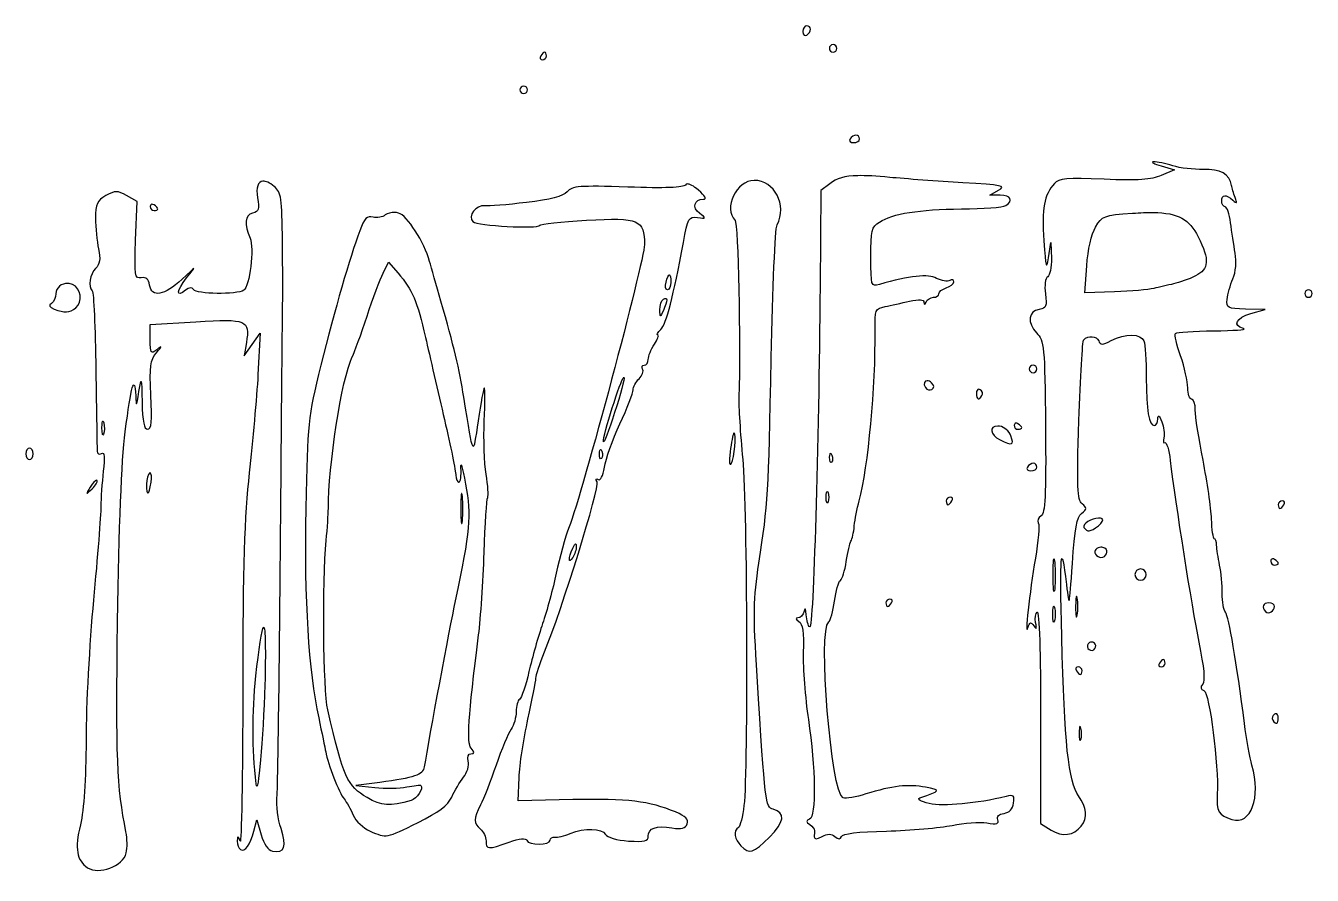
# Model space of a CAD drawing. Extents: x 18 to 597, y 6 to 390.
# Drawn here: x 220.9 to 341.2, y 99.9 to 179.4 of the extents above; entities that cross this region are included whole.
import ezdxf

# ---------------------------------------------------------------- set-up
doc = ezdxf.new("R2010")
doc.units = 0
doc.layers.add('Layer_1', color=7, linetype='CONTINUOUS')

msp = doc.modelspace()

# ---------------------------------------------------------------- linework, layer by layer
at = {"layer": 'Layer_1', "color": 7}
for points in [[(293.919571, 179.363975), (293.919571, 179.363975)], [(269.422451, 176.894531), (269.422451, 176.894531)], [(296.389016, 177.600086), (296.389016, 177.600086)], [(267.46123, 173.719531), (267.46123, 173.719531)], [(298.526059, 169.13342), (298.526059, 169.13342)], [(326.377328, 166.632555), (326.377328, 166.632555)], [(327.076252, 166.247808), (328.306571, 165.89503), (327.076252, 165.362555)], [(243.070504, 164.820711), (243.070504, 164.820711)], [(289.000523, 164.900086), (289.000523, 164.900086)], [(298.700246, 165.338854), (298.700246, 165.338854)], [(282.743684, 164.562743), (282.743684, 164.562743)], [(296.079785, 164.583137), (295.241387, 163.948137), (295.169167, 154.987581)], [(311.999432, 163.501653), (311.029294, 163.51433), (311.859958, 163.975148)], [(231.169766, 159.301943), (231.301507, 162.926185), (230.331368, 163.47244)], [(232.692222, 162.664909), (232.692222, 162.664909)], [(255.407253, 161.895963), (255.407253, 161.895963)], [(326.300705, 161.89486), (326.300705, 161.89486)], [(316.522693, 157.668142), (316.749797, 159.079253), (316.799948, 157.600894)], [(254.314192, 156.218445), (254.830131, 157.237643), (254.830131, 157.237643)], [(254.830131, 157.237643), (255.710972, 156.218445)], [(322.714507, 154.4744), (319.936368, 154.381246), (320.10889, 156.906362)], [(224.842917, 155.253818), (224.842917, 155.253818)], [(281.083964, 156.080642), (281.083964, 156.080642)], [(340.839016, 154.669531), (340.839016, 154.669531)], [(280.755437, 153.858142), (280.755437, 153.858142)], [(335.459155, 152.445927), (336.782071, 152.816344), (334.960835, 152.860994)], [(232.535676, 150.001841), (232.535676, 151.41681), (236.810903, 151.673677)], [(241.52269, 149.731192), (241.3226, 148.49647), (242.076111, 149.554803), (242.829622, 150.613137), (242.608585, 146.732581)], [(315.086238, 147.613975), (315.086238, 147.613975)], [(276.808187, 146.476817), (276.808187, 146.476817)], [(305.19576, 146.162625), (305.19576, 146.162625)], [(310.013943, 145.360055), (310.013943, 145.360055)], [(228.10115, 142.394518), (228.10115, 142.394518)], [(313.478333, 142.203798), (313.478333, 142.203798)], [(287.137404, 141.263425), (287.137404, 141.263425)], [(311.782234, 141.922126), (311.782234, 141.922126)], [(221.247341, 139.852864), (221.247341, 139.852864)], [(274.645216, 139.731046), (274.645216, 139.731046)], [(296.164649, 139.378268), (296.164649, 139.378268)], [(315.106614, 138.441753), (315.106614, 138.441753)], [(232.52741, 137.535004), (232.52741, 137.535004)], [(227.519619, 136.848191), (227.519619, 136.848191)], [(261.65142, 135.622838), (261.65142, 135.622838)], [(295.847714, 135.809701), (295.847714, 135.809701)], [(307.345503, 135.266753), (307.345503, 135.266753)], [(338.389948, 134.913975), (338.389948, 134.913975)], [(321.194232, 133.312694), (321.194232, 133.312694)], [(272.314678, 130.901128), (272.314678, 130.901128)], [(321.423538, 130.596859), (321.423538, 130.596859)], [(317.040824, 129.507656), (317.040824, 129.507656)], [(337.467222, 129.503798), (337.467222, 129.503798)], [(325.140405, 128.563975), (325.140405, 128.563975)], [(301.701059, 125.741753), (301.701059, 125.741753)], [(319.142618, 126.015156), (319.142618, 126.015156)], [(337.134849, 125.388975), (337.134849, 125.388975)], [(317.030354, 125.090218), (317.030354, 125.090218)], [(243.143814, 123.111354), (243.143814, 123.111354)], [(320.569731, 121.724498), (320.569731, 121.724498)], [(319.298602, 119.391753), (319.298602, 119.391753)], [(327.277448, 120.097309), (327.277448, 120.097309)], [(315.791794, 114.73177), (315.791794, 104.738789), (316.761932, 104.140168)], [(337.797394, 115.021161), (337.797394, 115.021161)], [(319.387926, 113.218156), (319.388462, 113.218156)], [(319.471153, 113.819515), (319.471153, 113.819515)], [(253.994488, 108.5918), (251.762618, 108.299644), (253.526507, 108.109482)], [(272.046787, 106.983359), (266.93151, 106.868156), (267.026319, 109.03884)], [(242.231003, 104.04647), (242.498894, 105.104803), (242.907896, 103.696458)], [(263.933452, 103.120979), (263.932899, 103.119878)], [(226.679565, 100.611854), (226.679565, 100.61239)]]:
    msp.add_lwpolyline(points, dxfattribs=at)
for points in [[(293.919571, 179.363975), (293.725544, 179.363975), (293.566794, 179.116376), (293.566794, 178.813862)], [(294.272349, 179.032144), (294.272349, 179.214714), (294.113599, 179.363975), (293.919571, 179.363975)], [(293.566794, 178.813862), (293.566794, 178.511376), (293.725544, 178.362115), (293.919571, 178.482031)], [(293.919571, 178.482031), (294.113599, 178.601947), (294.272349, 178.849546), (294.272349, 179.032144)], [(269.422451, 176.894531), (269.336881, 176.894531), (269.168646, 176.735781), (269.04873, 176.541753)], [(269.577896, 176.541753), (269.577896, 176.735781), (269.508021, 176.894531), (269.422451, 176.894531)], [(296.389016, 177.600086), (296.194988, 177.600086), (296.036238, 177.441336), (296.036238, 177.247309)], [(296.036238, 177.247309), (296.036238, 177.053281), (296.194988, 176.894531), (296.389016, 176.894531)], [(296.741794, 177.247309), (296.741794, 177.441336), (296.583044, 177.600086), (296.389016, 177.600086)], [(296.389016, 176.894531), (296.583044, 176.894531), (296.741794, 177.053281), (296.741794, 177.247309)], [(269.04873, 176.541753), (268.928813, 176.347725), (268.998686, 176.188975), (269.204172, 176.188975)], [(269.204172, 176.188975), (269.409658, 176.188975), (269.577896, 176.347725), (269.577896, 176.541753)], [(267.46123, 173.719531), (267.267202, 173.719531), (267.108452, 173.560781), (267.108452, 173.366753)], [(267.108452, 173.366753), (267.108452, 173.172725), (267.267202, 173.013975), (267.46123, 173.013975)], [(267.814007, 173.366753), (267.814007, 173.560781), (267.655257, 173.719531), (267.46123, 173.719531)], [(267.46123, 173.013975), (267.655257, 173.013975), (267.814007, 173.172725), (267.814007, 173.366753)], [(297.976516, 168.780642), (297.8566, 168.586614), (298.005839, 168.427864), (298.308324, 168.427864)], [(298.526059, 169.13342), (298.343489, 169.13342), (298.096432, 168.97467), (297.976516, 168.780642)], [(298.308324, 168.427864), (298.61081, 168.427864), (298.85846, 168.586614), (298.85846, 168.780642)], [(298.85846, 168.780642), (298.85846, 168.97467), (298.708628, 169.13342), (298.526059, 169.13342)], [(326.377328, 166.632555), (326.085031, 166.615058), (326.399483, 166.441864), (327.076252, 166.247808)], [(328.141217, 166.267651), (327.463404, 166.485808), (326.669654, 166.650053), (326.377328, 166.632555)], [(330.99375, 165.929204), (330.102492, 165.897115), (328.819058, 166.049493), (328.141217, 166.267651)], [(243.070504, 164.820711), (242.610177, 164.778855), (242.39441, 164.232349), (242.572757, 163.28172)], [(244.131042, 164.32958), (243.71083, 164.689371), (243.346701, 164.845824), (243.070504, 164.820711)], [(289.000523, 164.900086), (287.358356, 164.900086), (286.103737, 162.273687), (287.215128, 161.162296)], [(291.143097, 160.731797), (292.106491, 162.596834), (290.922541, 164.900086), (289.000523, 164.900086)], [(298.700246, 165.338854), (297.437782, 165.310514), (296.730759, 165.076269), (296.079785, 164.583137)], [(301.680682, 165.179001), (300.415537, 165.298731), (299.457731, 165.355858), (298.700246, 165.338854)], [(308.508569, 164.682358), (306.208148, 164.817824), (303.135905, 165.041277), (301.680682, 165.179001)], [(321.723964, 165.007023), (318.189723, 165.158887), (317.527404, 165.101268), (317.074465, 164.600776)], [(327.076252, 165.362555), (326.120308, 164.948959), (324.925916, 164.869412), (321.723964, 165.007023)], [(333.645651, 164.423836), (333.463787, 165.483609), (332.577948, 165.986241), (330.99375, 165.929204)], [(230.331368, 163.47244), (229.455774, 163.965059), (229.266685, 163.965087), (228.391091, 163.47244)], [(244.902191, 159.101303), (244.86062, 163.28251), (244.789297, 163.765954), (244.131042, 164.32958)], [(271.508801, 163.83183), (271.122919, 163.405421), (269.967899, 163.100711), (267.708174, 162.829721)], [(277.206716, 164.269498), (272.63401, 164.42472), (272.00159, 164.376321), (271.508801, 163.83183)], [(282.579967, 164.465729), (282.428357, 164.220422), (280.607324, 164.15404), (277.206716, 164.269498)], [(282.743684, 164.562743), (282.670899, 164.55547), (282.615668, 164.523492), (282.579967, 164.465729)], [(283.797587, 163.986722), (283.335843, 164.383916), (282.961983, 164.584556), (282.743684, 164.562743)], [(284.258399, 163.136197), (284.59986, 163.136197), (284.436876, 163.43684), (283.797587, 163.986722)], [(311.859958, 163.975148), (312.596191, 164.383411), (312.213272, 164.464172), (308.508569, 164.682358)], [(317.074465, 164.600776), (316.115277, 163.541031), (315.885463, 162.289954), (316.091655, 159.255642)], [(332.725127, 162.959809), (332.725127, 163.604404), (333.128197, 163.638609), (333.764721, 163.048003)], [(333.977488, 163.312586), (333.83316, 163.700642), (333.68392, 164.200881), (333.645651, 164.423836)], [(228.391091, 163.47244), (227.557942, 163.003669), (227.421666, 162.704767), (227.426464, 161.355773)], [(232.692222, 162.664909), (232.598344, 162.655613), (232.53623, 162.58), (232.53623, 162.451588)], [(232.53623, 162.451588), (232.53623, 162.246102), (232.69498, 162.077864), (232.889007, 162.077864)], [(232.889007, 162.607031), (232.816245, 162.652), (232.748548, 162.670486), (232.692222, 162.664909)], [(233.241785, 162.233307), (233.241785, 162.318876), (233.083035, 162.487115), (232.889007, 162.607031)], [(242.572757, 163.28172), (242.773304, 162.212659), (242.702975, 161.995893), (242.105877, 161.839739)], [(263.805568, 162.523798), (262.996861, 162.626329), (262.204256, 161.549282), (262.713611, 161.039927)], [(267.708174, 162.829721), (265.922893, 162.615656), (264.166756, 162.477993), (263.805568, 162.523798)], [(283.899582, 161.819896), (283.17983, 162.360295), (283.3913, 163.136197), (284.258399, 163.136197)], [(308.38346, 162.224487), (310.420766, 162.24111), (312.286057, 162.382811), (312.528599, 162.539783)], [(312.528599, 162.539783), (313.274936, 163.022806), (313.018734, 163.48867), (311.999432, 163.501653)], [(333.042062, 162.430642), (332.867593, 162.430642), (332.725127, 162.668781), (332.725127, 162.959809)], [(333.554691, 160.931336), (333.447136, 161.755961), (333.21656, 162.430642), (333.042062, 162.430642)], [(333.764721, 163.048003), (334.155401, 162.685517), (334.19319, 162.732591), (333.977488, 163.312586)], [(227.426464, 161.355773), (227.429596, 160.491806), (227.552814, 159.205138), (227.700417, 158.496619)], [(232.889007, 162.077864), (233.083035, 162.077864), (233.241785, 162.147765), (233.241785, 162.233307)], [(242.105877, 161.839739), (241.38209, 161.650481), (241.295959, 160.793632), (241.870507, 159.497075)], [(253.366654, 161.470426), (252.812764, 161.615262), (252.564697, 161.358689), (252.12697, 160.188849)], [(254.516489, 161.668862), (254.264888, 161.460102), (253.747456, 161.37083), (253.366654, 161.470426)], [(255.407253, 161.895963), (255.062524, 161.910049), (254.705189, 161.825453), (254.516489, 161.668862)], [(255.741289, 161.848008), (255.635831, 161.875587), (255.522163, 161.891267), (255.407253, 161.895963)], [(258.663832, 157.315364), (258.168815, 159.122094), (256.547259, 161.637245), (255.741289, 161.848008)], [(273.32616, 161.1645), (278.26869, 161.447766), (278.749565, 161.244755), (278.749565, 158.875302)], [(282.385939, 159.079253), (282.812998, 161.397398), (282.893544, 161.541752), (283.705554, 161.432391)], [(283.705554, 161.432391), (284.528345, 161.321562), (284.53811, 161.340513), (283.899582, 161.819896)], [(300.710544, 160.999688), (301.982378, 161.804332), (304.411436, 162.19206), (308.38346, 162.224487)], [(320.926912, 160.532808), (321.545091, 161.586682), (321.692919, 161.641769), (324.387972, 161.826509)], [(324.387972, 161.826509), (325.112211, 161.876146), (325.744417, 161.901106), (326.300705, 161.89486)], [(326.300705, 161.89486), (328.711306, 161.867798), (329.69279, 161.263134), (330.520266, 159.622201)], [(252.12697, 160.188849), (251.172015, 157.636685), (249.804095, 152.891757), (248.501075, 147.613975)], [(262.713611, 161.039927), (263.096248, 160.65729), (268.814059, 160.348974), (268.959432, 160.703134)], [(268.959432, 160.703134), (269.008341, 160.82226), (270.973443, 161.029654), (273.32616, 161.1645)], [(287.215128, 161.162296), (287.51372, 160.863705), (287.754766, 149.661215), (287.571208, 144.615364)], [(290.60346, 148.319531), (290.731307, 154.819475), (290.974272, 160.405012), (291.143097, 160.731797)], [(299.916794, 157.718854), (299.916794, 160.216295), (299.997086, 160.548302), (300.710544, 160.999688)], [(320.10889, 156.906362), (320.213792, 158.441369), (320.534482, 159.863743), (320.926912, 160.532808)], [(333.982991, 158.101398), (333.855258, 158.833342), (333.662274, 160.106711), (333.554691, 160.931336)], [(231.698933, 155.791254), (231.081826, 155.685167), (231.046915, 155.916744), (231.169766, 159.301943)], [(241.870507, 159.497075), (242.272419, 158.590097), (241.839135, 154.970823), (241.286769, 154.620472)], [(244.925895, 153.964526), (244.938087, 154.255553), (244.927309, 156.56723), (244.902191, 159.101303)], [(278.749565, 158.875302), (278.749565, 157.436195), (272.898054, 135.49909), (271.710548, 132.486424)], [(280.280291, 150.959302), (280.789335, 151.468374), (281.460146, 154.053694), (282.385939, 159.079253)], [(316.091655, 159.255642), (316.263472, 156.72662), (316.331036, 156.478011), (316.522693, 157.668142)], [(330.520266, 159.622201), (331.609785, 157.46162), (331.548317, 156.602036), (330.258984, 155.958824)], [(227.700417, 158.496619), (227.900399, 157.536753), (227.83167, 157.071211), (227.430322, 156.669891)], [(300.710544, 155.167831), (299.93542, 154.94555), (299.916794, 155.005203), (299.916794, 157.718854)], [(316.799948, 157.600894), (316.827493, 156.787727), (316.672722, 156.013081), (316.45654, 155.879449)], [(333.771861, 155.701406), (334.037799, 156.34332), (334.122437, 157.302371), (333.982991, 158.101398)], [(227.430322, 156.669891), (226.878916, 156.118485), (226.71057, 154.968184), (227.121091, 154.557635)], [(235.938328, 155.772512), (236.895203, 156.957309), (236.89279, 156.95642), (235.496806, 155.64022)], [(259.716103, 153.611197), (259.296693, 155.06642), (258.823344, 156.733281), (258.663832, 157.315364)], [(224.842917, 155.253818), (224.238095, 155.281739), (223.716785, 154.882998), (223.716785, 154.300218)], [(225.269558, 155.16342), (225.126454, 155.218332), (224.98249, 155.247375), (224.842917, 155.253818)], [(232.472286, 155.111053), (232.393716, 155.664265), (232.159406, 155.870446), (231.698933, 155.791254)], [(235.496806, 155.64022), (233.883144, 154.11876), (232.644019, 153.901957), (232.472286, 155.111053)], [(235.847379, 154.63701), (234.910938, 153.859855), (234.967992, 154.571035), (235.938328, 155.772512)], [(252.812132, 152.200086), (253.354197, 153.849337), (254.030333, 155.657726), (254.314192, 156.218445)], [(255.710972, 156.218445), (257.050512, 154.667634), (257.502784, 153.606213), (258.275226, 150.205238)], [(280.899306, 154.669531), (280.723453, 154.669531), (280.662769, 154.987031), (280.764257, 155.375086)], [(280.764257, 155.375086), (280.865744, 155.763142), (281.00957, 156.080642), (281.083964, 156.080642)], [(281.219563, 155.375086), (281.219563, 154.987031), (281.075186, 154.669531), (280.899306, 154.669531)], [(281.083964, 156.080642), (281.158357, 156.080642), (281.219563, 155.763142), (281.219563, 155.375086)], [(306.071101, 155.738337), (305.266683, 156.168839), (303.572559, 155.98842), (300.710544, 155.167831)], [(307.29095, 155.531079), (307.078408, 155.399733), (306.529514, 155.493002), (306.071101, 155.738337)], [(306.972349, 154.84592), (307.360405, 154.969081), (307.677905, 155.227343), (307.677905, 155.419734)], [(307.677905, 155.419734), (307.677905, 155.612153), (307.503491, 155.662454), (307.29095, 155.531079)], [(316.45654, 155.879449), (316.223029, 155.735205), (316.137177, 155.089816), (316.244337, 154.290845)], [(328.230512, 155.221848), (327.694967, 155.105714), (326.86021, 154.911009), (326.375127, 154.789145)], [(330.258984, 155.958824), (329.678848, 155.669433), (328.766029, 155.337983), (328.230512, 155.221848)], [(333.234453, 153.768844), (333.286552, 154.243598), (333.528303, 155.113339), (333.771861, 155.701406)], [(223.716785, 154.300218), (223.716785, 153.944392), (223.528608, 153.53708), (223.298964, 153.39512)], [(225.58375, 152.993836), (226.258487, 153.497208), (226.06136, 154.859579), (225.269558, 155.16342)], [(227.121091, 154.557635), (227.247244, 154.431482), (227.395428, 151.111324), (227.450715, 147.179065)], [(236.582148, 154.68717), (236.426333, 154.939279), (236.192452, 154.923409), (235.847379, 154.63701)], [(241.286769, 154.620472), (240.61943, 154.197223), (236.851952, 154.2506), (236.582148, 154.68717)], [(295.169167, 154.987581), (295.050012, 140.236277), (294.532191, 122.935533), (294.215566, 123.131197)], [(305.766837, 153.963975), (306.041693, 153.963975), (306.266794, 154.112091), (306.266794, 154.293052)], [(306.266794, 154.293052), (306.266794, 154.473985), (306.584294, 154.722758), (306.972349, 154.84592)], [(316.244337, 154.290845), (316.40176, 153.117111), (316.328157, 152.931496), (315.670523, 152.837291)], [(326.375127, 154.789145), (325.890072, 154.66731), (324.242599, 154.525651), (322.714507, 154.4744)], [(340.839016, 154.669531), (340.644988, 154.669531), (340.486238, 154.510781), (340.486238, 154.316753)], [(340.486238, 154.316753), (340.486238, 154.122725), (340.644988, 153.963975), (340.839016, 153.963975)], [(341.191794, 154.316753), (341.191794, 154.510781), (341.033044, 154.669531), (340.839016, 154.669531)], [(340.839016, 153.963975), (341.033044, 153.963975), (341.191794, 154.122725), (341.191794, 154.316753)], [(223.298964, 153.39512), (223.011915, 153.217715), (223.094606, 153.053456), (223.563547, 152.869814)], [(223.563547, 152.869814), (224.559904, 152.479642), (224.924225, 152.50181), (225.58375, 152.993836)], [(244.718637, 131.03397), (244.820406, 143.35472), (244.91376, 153.67347), (244.925895, 153.964526)], [(261.861983, 144.615364), (261.437747, 147.267068), (260.922406, 149.425701), (259.716103, 153.611197)], [(280.186034, 152.796501), (280.172374, 153.221612), (280.31998, 153.66767), (280.514007, 153.787586)], [(280.514007, 152.729253), (280.22171, 152.049013), (280.210023, 152.051321), (280.186034, 152.796501)], [(280.514007, 153.787586), (280.611021, 153.847544), (280.696007, 153.870351), (280.755437, 153.858142)], [(280.841981, 153.720338), (280.828349, 153.563366), (280.680772, 153.117309), (280.514007, 152.729253)], [(280.755437, 153.858142), (280.81487, 153.845933), (280.848754, 153.798824), (280.841981, 153.720338)], [(300.313654, 150.872759), (300.287097, 152.801073), (300.33087, 152.905921), (301.247415, 153.097466)], [(301.247415, 153.097466), (301.776497, 153.208012), (302.805169, 153.43169), (303.532766, 153.594109)], [(303.532766, 153.594109), (304.459132, 153.800893), (304.863754, 153.768026), (304.883227, 153.485521)], [(304.883227, 153.485521), (304.901402, 153.22218), (304.972692, 153.235165), (305.088826, 153.523003)], [(305.088826, 153.523003), (305.186701, 153.765545), (305.491952, 153.963975), (305.766837, 153.963975)], [(315.670523, 152.837291), (314.637505, 152.68935), (314.513468, 151.597675), (315.419712, 150.632983)], [(334.960835, 152.860994), (333.248677, 152.902933), (333.145356, 152.957201), (333.234453, 153.768844)], [(236.810903, 151.673677), (241.613845, 151.962249), (241.867792, 151.85785), (241.52269, 149.731192)], [(251.394956, 148.319531), (251.632531, 148.804614), (252.270068, 150.550864), (252.812132, 152.200086)], [(334.753599, 151.032062), (333.69916, 151.307595), (334.073613, 152.057985), (335.459155, 152.445927)], [(279.672299, 149.56693), (279.985764, 150.045156), (280.132903, 150.436197), (279.999722, 150.436197)], [(279.999722, 150.436197), (279.866542, 150.436197), (279.992763, 150.671802), (280.280291, 150.959302)], [(298.817651, 134.913975), (299.672248, 138.065099), (300.385311, 145.671152), (300.313654, 150.872759)], [(315.419712, 150.632983), (316.134242, 149.872422), (316.173584, 149.453407), (316.245438, 141.832278)], [(319.825031, 150.001287), (320.250679, 150.426935), (321.036216, 150.361459), (321.21904, 149.884981)], [(322.390375, 149.917504), (323.693621, 150.597293), (325.18652, 150.578308), (325.455139, 149.878368)], [(328.879285, 148.481038), (328.510505, 149.530284), (328.299036, 150.47879), (328.409102, 150.588885)], [(328.409102, 150.588885), (328.519169, 150.698952), (330.130376, 150.807187), (331.989797, 150.829765)], [(331.989797, 150.829765), (333.849246, 150.852286), (335.093141, 150.943303), (334.753599, 151.032062)], [(233.153037, 149.064775), (232.588226, 148.627387), (232.535676, 148.706977), (232.535676, 150.001841)], [(233.109493, 148.767118), (233.664963, 149.418798), (233.67179, 149.46649), (233.153037, 149.064775)], [(258.275226, 150.205238), (258.665032, 148.489017), (259.462476, 145.030674), (260.047382, 142.520194)], [(279.102343, 148.155819), (279.102343, 148.453677), (279.35892, 149.088677), (279.672299, 149.56693)], [(319.371924, 142.435858), (319.500137, 146.475841), (319.703986, 149.880242), (319.825031, 150.001287)], [(321.21904, 149.884981), (321.373726, 149.481857), (321.565214, 149.487115), (322.390375, 149.917504)], [(325.455139, 149.878368), (325.57291, 149.571452), (325.671152, 148.023632), (325.673974, 146.438785)], [(232.60072, 144.80443), (232.469571, 147.547659), (232.540449, 148.09955), (233.109493, 148.767118)], [(249.189545, 134.20842), (249.16406, 138.126454), (250.458204, 146.406854), (251.394956, 148.319531)], [(278.729172, 147.613975), (278.934658, 147.613975), (279.102343, 147.857934), (279.102343, 148.155819)], [(289.4503, 129.108024), (290.311219, 134.762402), (290.349347, 135.399793), (290.60346, 148.319531)], [(329.550127, 145.506128), (329.550127, 146.093066), (329.248064, 147.431792), (328.879285, 148.481038)], [(227.450715, 147.179065), (227.506002, 143.246807), (227.561487, 139.821334), (227.574187, 139.567334)], [(230.199627, 141.390755), (230.746743, 145.701446), (231.085494, 146.868412), (231.178035, 144.763091)], [(248.501075, 147.613975), (247.272028, 142.635773), (247.234129, 142.276532), (247.083902, 134.20842)], [(278.242999, 146.351691), (278.546416, 146.655108), (278.695678, 147.062917), (278.57483, 147.25844)], [(278.57483, 147.25844), (278.454011, 147.453964), (278.523686, 147.613975), (278.729172, 147.613975)], [(315.086238, 147.613975), (314.89221, 147.613975), (314.73346, 147.455225), (314.73346, 147.261197)], [(314.73346, 147.261197), (314.73346, 147.06717), (314.89221, 146.90842), (315.086238, 146.90842)], [(315.439016, 147.261197), (315.439016, 147.455225), (315.280266, 147.613975), (315.086238, 147.613975)], [(315.086238, 146.90842), (315.280266, 146.90842), (315.439016, 147.06717), (315.439016, 147.261197)], [(231.477343, 145.145081), (231.703375, 146.598949), (231.728662, 146.517302), (231.777204, 144.174942)], [(242.608585, 146.732581), (242.486948, 144.598276), (242.120251, 140.470776), (241.793889, 137.560359)], [(274.905391, 140.452036), (274.857354, 141.01869), (276.539988, 146.309646), (276.808187, 146.476817)], [(276.829684, 146.476817), (276.909468, 146.397033), (276.517521, 144.913679), (275.958213, 143.180552)], [(276.808187, 146.476817), (276.816837, 146.482211), (276.824082, 146.482419), (276.829684, 146.476817)], [(277.691232, 145.297219), (277.691232, 145.573571), (277.939582, 146.048274), (278.242999, 146.351691)], [(305.19576, 146.162625), (304.935495, 146.16996), (304.790574, 145.887831), (305.021036, 145.514947)], [(305.597616, 145.954816), (305.45611, 146.096308), (305.314068, 146.159292), (305.19576, 146.162625)], [(305.615792, 145.355094), (305.856894, 145.503994), (305.850996, 145.701437), (305.597616, 145.954816)], [(325.673974, 146.438785), (325.67911, 143.366853), (325.911097, 141.969531), (326.415908, 141.969531)], [(231.178035, 144.763091), (231.226436, 143.662621), (231.251989, 143.695644), (231.477343, 145.145081)], [(232.29204, 141.617303), (232.649276, 141.617303), (232.718689, 142.336905), (232.60072, 144.80443)], [(263.194823, 142.410503), (262.686964, 138.9898), (262.788885, 138.822076), (261.861983, 144.615364)], [(263.77911, 145.497309), (263.709994, 145.497309), (263.446847, 144.108239), (263.194823, 142.410503)], [(263.768637, 142.410503), (263.843313, 144.108239), (263.848226, 145.497309), (263.77911, 145.497309)], [(276.457063, 142.122219), (277.136118, 143.592314), (277.691232, 145.020867), (277.691232, 145.297219)], [(287.571208, 144.615364), (287.542986, 143.839253), (287.705546, 141.219892), (287.932255, 138.794531)], [(305.021036, 145.514947), (305.150887, 145.304833), (305.418264, 145.233005), (305.615792, 145.355094)], [(310.013943, 145.360055), (309.88539, 145.355726), (309.794571, 145.215953), (309.794571, 144.989088)], [(309.794571, 144.989088), (309.794571, 144.369413), (310.005899, 144.278182), (310.3083, 144.767499)], [(310.152852, 145.317612), (310.103548, 145.348078), (310.056812, 145.361498), (310.013943, 145.360055)], [(310.3083, 144.767499), (310.419948, 144.948121), (310.350041, 145.195749), (310.152852, 145.317612)], [(329.902905, 144.438975), (329.708877, 144.438975), (329.550127, 144.919219), (329.550127, 145.506128)], [(330.255682, 143.40655), (330.255682, 143.974381), (330.096932, 144.438975), (329.902905, 144.438975)], [(231.777204, 144.174942), (231.815389, 142.330564), (231.959271, 141.617303), (232.29204, 141.617303)], [(275.958213, 143.180552), (275.398876, 141.447425), (274.925147, 140.219513), (274.905391, 140.452036)], [(330.97501, 138.732244), (330.579307, 140.735288), (330.255682, 142.838719), (330.255682, 143.40655)], [(228.018467, 141.793142), (228.022966, 142.156943), (228.055523, 142.369908), (228.10115, 142.394518)], [(228.10115, 142.394518), (228.128525, 142.409284), (228.160766, 142.356215), (228.194306, 142.227499)], [(228.194306, 142.227499), (228.283855, 141.88426), (228.277708, 141.40801), (228.181075, 141.169166)], [(260.047382, 142.520194), (260.632287, 140.009743), (261.11123, 137.668173), (261.11123, 137.316722)], [(263.94668, 137.417594), (263.774072, 138.46605), (263.693904, 140.712767), (263.768637, 142.410503)], [(275.001855, 138.069683), (275.123154, 138.828183), (275.778008, 140.652095), (276.457063, 142.122219)], [(313.478333, 142.203798), (313.384466, 142.194507), (313.322349, 142.118905), (313.322349, 141.990477)], [(313.322349, 141.990477), (313.322349, 141.784991), (313.481099, 141.616753), (313.675127, 141.616753)], [(313.675127, 142.14592), (313.60237, 142.190889), (313.534665, 142.209372), (313.478333, 142.203798)], [(314.027905, 141.772195), (314.027905, 141.857765), (313.869155, 142.026003), (313.675127, 142.14592)], [(319.670148, 134.649392), (319.214105, 135.027993), (319.171772, 136.129433), (319.371924, 142.435858)], [(326.415908, 141.969531), (326.587302, 141.969531), (326.737528, 142.24735), (326.749946, 142.586892)], [(326.749946, 142.586892), (326.765666, 143.020667), (326.876184, 142.943418), (327.122028, 142.32727)], [(327.122028, 142.32727), (327.314278, 141.844981), (327.398465, 141.170001), (327.308887, 140.827414)], [(228.181075, 141.169166), (228.084445, 140.930321), (228.011411, 141.211059), (228.018467, 141.793142)], [(229.484149, 123.625637), (229.60573, 132.56638), (229.850095, 138.637028), (230.199627, 141.390755)], [(287.08889, 141.23476), (287.018561, 141.153931), (286.870789, 140.381864), (286.760384, 139.518829)], [(286.882755, 138.460495), (287.162381, 138.902481), (287.351978, 141.245004), (287.137404, 141.263425)], [(287.137404, 141.263425), (287.123096, 141.264653), (287.106896, 141.255444), (287.08889, 141.23476)], [(311.782234, 141.922126), (310.951428, 141.943586), (311.036631, 141.100484), (311.999432, 140.636141)], [(311.960824, 141.906141), (311.897296, 141.915624), (311.837634, 141.920695), (311.782234, 141.922126)], [(313.007587, 140.999392), (312.8472, 141.435961), (312.376284, 141.844165), (311.960824, 141.906141)], [(311.999432, 140.636141), (313.175904, 140.068761), (313.329122, 140.124136), (313.007587, 140.999392)], [(313.675127, 141.616753), (313.869155, 141.616753), (314.027905, 141.686654), (314.027905, 141.772195)], [(316.245438, 141.832278), (316.30651, 135.353584), (316.228391, 133.773318), (315.834776, 133.529873)], [(327.308887, 140.827414), (327.21931, 140.484822), (327.268163, 140.280403), (327.417458, 140.372661)], [(221.247341, 139.852864), (221.053313, 139.852864), (220.894563, 139.614753), (220.894563, 139.323697)], [(221.600118, 139.323697), (221.600118, 139.614753), (221.441368, 139.852864), (221.247341, 139.852864)], [(227.574187, 139.567334), (227.586774, 139.313363), (227.772674, 139.214373), (227.987047, 139.346848)], [(274.544344, 139.353463), (274.554927, 139.61032), (274.591746, 139.739146), (274.645216, 139.731046)], [(274.645216, 139.731046), (274.677299, 139.726186), (274.715438, 139.671759), (274.757665, 139.566231)], [(274.757665, 139.566231), (274.85949, 139.311556), (274.846788, 139.007676), (274.729552, 138.890441)], [(327.417458, 140.372661), (327.566782, 140.464948), (327.78827, 139.711146), (327.90971, 138.697517)], [(220.894563, 139.323697), (220.894563, 139.03267), (221.053313, 138.794531), (221.247341, 138.794531)], [(221.247341, 138.794531), (221.441368, 138.794531), (221.600118, 139.03267), (221.600118, 139.323697)], [(227.987047, 139.346848), (228.263286, 139.517593), (228.310028, 139.03521), (228.148004, 137.69155)], [(261.58803, 138.000781), (261.540278, 138.728378), (261.732065, 138.053697), (262.014118, 136.501475)], [(274.729552, 138.890441), (274.612317, 138.773234), (274.529104, 138.981579), (274.544344, 139.353463)], [(286.760384, 139.518829), (286.630533, 138.503675), (286.673685, 138.130013), (286.882755, 138.460495)], [(287.932255, 138.794531), (288.354629, 134.276068), (288.444827, 109.859796), (288.051861, 106.422753)], [(296.249005, 138.537663), (296.131798, 138.420457), (296.048543, 138.628801), (296.063783, 139.000686)], [(296.063783, 139.000686), (296.074366, 139.257542), (296.111196, 139.386368), (296.164649, 139.378268)], [(296.164649, 139.378268), (296.196738, 139.373408), (296.234894, 139.318982), (296.277115, 139.213453)], [(296.277115, 139.213453), (296.37894, 138.958779), (296.36624, 138.654899), (296.249005, 138.537663)], [(315.106614, 138.441753), (314.924045, 138.441753), (314.676988, 138.283003), (314.557071, 138.088975)], [(315.439016, 138.088975), (315.439016, 138.283003), (315.289184, 138.441753), (315.106614, 138.441753)], [(327.90971, 138.697517), (328.388641, 134.699924), (329.913178, 125.027618), (330.586955, 121.711817)], [(331.76876, 133.241588), (331.727895, 134.258576), (331.370714, 136.7292), (330.97501, 138.732244)], [(228.148004, 137.69155), (228.022302, 136.64888), (227.919447, 135.16092), (227.919249, 134.384809)], [(232.472286, 137.520673), (232.313367, 137.42246), (232.183452, 136.954154), (232.183452, 136.480529)], [(232.52741, 137.535004), (232.510686, 137.537318), (232.492152, 137.53295), (232.472286, 137.520673)], [(232.608436, 136.659122), (232.681879, 137.159482), (232.644467, 137.518813), (232.52741, 137.535004)], [(241.793889, 137.560359), (241.333189, 133.451796), (241.198222, 128.939624), (241.189758, 117.379269)], [(261.11123, 137.316722), (261.11123, 136.965299), (261.237846, 136.677864), (261.392899, 136.677864)], [(261.392899, 136.677864), (261.54798, 136.677864), (261.635782, 137.273184), (261.58803, 138.000781)], [(264.089444, 135.234233), (264.183566, 135.38652), (264.119315, 136.369138), (263.94668, 137.417594)], [(274.418117, 136.915439), (274.632634, 136.782851), (274.871637, 137.255246), (275.001855, 138.069683)], [(314.557071, 138.088975), (314.437155, 137.894947), (314.586394, 137.736197), (314.88888, 137.736197)], [(314.88888, 137.736197), (315.191366, 137.736197), (315.439016, 137.894947), (315.439016, 138.088975)], [(226.927063, 136.220907), (226.480813, 135.477844), (226.488278, 135.470405), (227.095733, 136.052234)], [(227.519619, 136.848191), (227.399164, 136.85206), (227.15183, 136.595176), (226.927063, 136.220907)], [(227.095733, 136.052234), (227.445406, 136.387175), (227.655408, 136.737176), (227.562613, 136.829999)], [(227.562613, 136.829999), (227.551011, 136.841598), (227.536827, 136.847638), (227.519619, 136.848191)], [(232.183452, 136.480529), (232.183452, 135.297453), (232.423411, 135.398322), (232.608436, 136.659122)], [(262.014118, 136.501475), (262.566511, 133.46149), (262.452223, 132.168884), (261.049493, 125.565364)], [(269.403711, 120.802864), (271.011475, 124.69214), (274.596138, 136.263949), (274.327716, 136.69826)], [(274.327716, 136.69826), (274.162955, 136.964876), (274.198774, 137.05099), (274.418117, 136.915439)], [(261.65142, 135.622838), (261.607071, 135.590665), (261.576453, 135.075491), (261.576453, 134.20842)], [(261.719218, 135.354947), (261.694763, 135.552009), (261.671576, 135.637463), (261.65142, 135.622838)], [(261.719218, 133.061892), (261.79745, 133.692489), (261.79745, 134.72435), (261.719218, 135.354947)], [(263.758714, 130.085331), (263.84657, 132.765169), (263.995352, 135.081974), (264.089444, 135.234233)], [(295.739114, 135.266753), (295.739114, 135.630566), (295.783903, 135.833475), (295.847714, 135.809701)], [(295.916604, 134.825781), (295.818758, 134.583239), (295.739114, 134.781698), (295.739114, 135.266753)], [(295.847714, 135.809701), (295.868965, 135.801776), (295.892164, 135.768361), (295.916604, 135.707725)], [(295.916604, 135.707725), (296.014479, 135.465183), (296.014479, 135.068323), (295.916604, 134.825781)], [(298.370075, 132.583438), (298.432164, 133.186123), (298.633501, 134.234892), (298.817651, 134.913975)], [(307.345503, 135.266753), (307.140017, 135.266753), (306.972349, 135.108003), (306.972349, 134.913975)], [(306.972349, 134.913975), (306.972349, 134.719947), (307.042199, 134.561197), (307.127769, 134.561197)], [(307.127769, 134.561197), (307.213339, 134.561197), (307.3816, 134.719947), (307.501516, 134.913975)], [(307.501516, 134.913975), (307.621432, 135.108003), (307.550989, 135.266753), (307.345503, 135.266753)], [(338.389948, 134.913975), (338.184462, 134.913975), (338.016794, 134.755225), (338.016794, 134.561197)], [(338.54596, 134.561197), (338.665876, 134.755225), (338.595434, 134.913975), (338.389948, 134.913975)], [(227.919249, 134.384809), (227.919023, 133.608697), (227.608079, 129.675451), (227.228575, 125.644189)], [(247.083902, 134.20842), (246.924108, 125.626973), (247.3258, 119.087941), (248.286654, 114.629267)], [(248.988902, 131.209809), (249.10244, 132.373975), (249.192649, 133.723364), (249.189545, 134.20842)], [(261.576453, 134.20842), (261.576453, 132.947253), (261.640958, 132.431295), (261.719218, 133.061892)], [(318.761195, 129.083219), (318.980538, 132.334983), (319.179053, 133.410391), (319.623835, 133.757525)], [(319.623835, 133.757525), (320.136125, 134.157321), (320.141233, 134.258317), (319.670148, 134.649392)], [(338.016794, 134.561197), (338.016794, 134.36717), (338.086644, 134.20842), (338.172213, 134.20842)], [(338.172213, 134.20842), (338.257783, 134.20842), (338.426044, 134.36717), (338.54596, 134.561197)], [(271.710548, 132.486424), (271.340131, 131.54668), (270.794418, 129.605497), (270.497323, 128.172062)], [(298.057542, 131.165161), (298.167242, 131.342707), (298.307958, 131.980752), (298.370075, 132.583438)], [(315.575696, 132.860699), (315.700862, 132.658176), (315.576289, 131.172313), (315.298441, 129.558368)], [(315.834776, 133.529873), (315.567427, 133.364491), (315.45053, 133.063221), (315.575696, 132.860699)], [(321.194232, 133.312694), (320.586326, 133.278091), (319.652932, 132.761068), (319.846537, 132.447838)], [(319.846537, 132.447838), (320.135165, 131.980817), (320.419815, 132.012398), (321.192596, 132.598319)], [(321.192596, 132.598319), (321.542551, 132.86454), (321.702515, 133.15866), (321.545373, 133.251509)], [(321.545373, 133.251509), (321.457574, 133.303395), (321.334525, 133.320681), (321.194232, 133.312694)], [(332.031679, 131.389505), (331.927736, 131.391142), (331.809626, 132.224572), (331.76876, 133.241588)], [(249.138282, 115.378341), (248.708514, 117.242165), (248.613123, 127.356741), (248.988902, 131.209809)], [(297.622637, 129.264569), (297.752064, 130.13229), (297.947814, 130.987643), (298.057542, 131.165161)], [(317.763483, 122.213975), (317.571176, 130.076856), (317.694423, 131.430492), (318.209422, 127.100498)], [(332.247776, 130.768836), (332.232875, 131.108378), (332.135621, 131.386683), (332.031679, 131.389505)], [(244.387909, 107.226973), (244.46806, 108.000178), (244.616867, 118.713192), (244.718637, 131.03397)], [(263.243881, 122.390364), (263.439151, 123.942586), (263.670861, 127.405515), (263.758714, 130.085331)], [(272.047341, 129.622309), (271.630583, 128.977431), (271.630583, 129.534425), (272.047341, 130.504253)], [(272.047341, 130.504253), (272.172295, 130.795012), (272.261793, 130.927821), (272.314678, 130.901128)], [(272.369799, 130.680642), (272.380467, 130.389614), (272.235414, 129.913364), (272.047341, 129.622309)], [(272.314678, 130.901128), (272.346409, 130.885112), (272.365038, 130.811483), (272.369799, 130.680642)], [(321.423538, 130.596859), (321.050892, 130.581952), (320.72628, 130.267443), (320.921944, 129.950832)], [(320.921944, 129.950832), (321.033563, 129.77021), (321.265098, 129.622309), (321.436238, 129.622309)], [(321.794519, 130.500945), (321.67703, 130.573547), (321.547772, 130.601826), (321.423538, 130.596859)], [(321.436238, 129.622309), (321.930296, 129.622309), (322.189038, 130.257105), (321.794519, 130.500945)], [(332.530535, 128.916753), (332.390016, 129.595864), (332.262734, 130.429295), (332.247776, 130.768836)], [(289.28218, 118.52469), (288.91199, 124.437415), (288.932253, 125.705665), (289.4503, 129.108024)], [(297.066998, 127.489107), (297.243133, 127.59796), (297.49321, 128.396849), (297.622637, 129.264569)], [(315.298441, 129.558368), (314.756094, 126.408035), (314.283062, 121.95691), (314.607787, 123.058988)], [(316.965866, 128.034809), (316.966967, 128.968566), (316.99708, 129.502946), (317.040824, 129.507656)], [(317.040824, 129.507656), (317.060721, 129.509798), (317.083666, 129.40235), (317.107542, 129.17362)], [(317.107542, 129.17362), (317.183939, 128.441705), (317.182698, 127.330455), (317.104776, 126.704176)], [(318.209422, 127.100498), (318.474711, 124.870011), (318.47759, 124.878955), (318.761195, 129.083219)], [(332.776378, 126.281943), (332.781628, 127.052128), (332.671081, 128.23767), (332.530535, 128.916753)], [(337.467222, 129.503798), (337.373355, 129.494507), (337.311238, 129.418905), (337.311238, 129.290477)], [(337.311238, 129.290477), (337.311238, 129.084991), (337.469988, 128.916753), (337.664016, 128.916753)], [(337.664016, 129.44592), (337.591259, 129.490889), (337.523554, 129.509372), (337.467222, 129.503798)], [(338.016794, 129.072195), (338.016794, 129.157765), (337.858044, 129.326003), (337.664016, 129.44592)], [(337.664016, 128.916753), (337.858044, 128.916753), (338.016794, 128.986654), (338.016794, 129.072195)], [(270.497323, 128.172062), (270.200227, 126.738599), (269.627466, 124.612864), (269.224565, 123.448697)], [(317.104776, 126.704176), (317.026854, 126.077925), (316.965866, 126.676614), (316.965866, 128.034809)], [(325.140405, 128.563975), (324.849377, 128.563975), (324.611238, 128.325864), (324.611238, 128.034809)], [(324.611238, 128.034809), (324.611238, 127.743781), (324.849377, 127.505642), (325.140405, 127.505642)], [(325.669571, 128.034809), (325.669571, 128.325864), (325.43146, 128.563975), (325.140405, 128.563975)], [(325.140405, 127.505642), (325.43146, 127.505642), (325.669571, 127.743781), (325.669571, 128.034809)], [(296.513589, 125.546622), (296.641943, 126.506234), (296.890863, 127.380253), (297.066998, 127.489107)], [(227.228575, 125.644189), (226.849071, 121.612898), (226.536315, 115.739134), (226.533493, 112.591397)], [(261.049493, 125.565364), (260.499979, 122.9786), (258.616487, 112.874861), (258.15892, 110.059666)], [(295.978354, 123.602486), (296.144442, 123.712129), (296.385234, 124.58701), (296.513589, 125.546622)], [(301.701059, 125.741753), (301.495573, 125.741753), (301.327905, 125.583003), (301.327905, 125.388975)], [(301.327905, 125.388975), (301.327905, 125.194947), (301.397755, 125.036197), (301.483324, 125.036197)], [(301.483324, 125.036197), (301.568894, 125.036197), (301.737155, 125.194947), (301.857071, 125.388975)], [(301.857071, 125.388975), (301.976988, 125.583003), (301.906545, 125.741753), (301.701059, 125.741753)], [(316.931689, 124.330642), (316.931689, 124.839977), (316.972498, 125.123497), (317.030354, 125.090218)], [(319.142618, 126.015156), (319.094979, 125.992883), (319.062693, 125.636481), (319.062693, 125.036197)], [(319.215375, 125.829947), (319.1891, 125.966377), (319.164293, 126.025279), (319.142618, 126.015156)], [(319.215375, 124.242447), (319.299449, 124.679017), (319.299449, 125.393378), (319.215375, 125.829947)], [(333.080106, 124.504274), (332.90795, 124.711679), (332.771016, 125.511787), (332.776378, 126.281943)], [(337.134849, 125.388975), (336.589314, 125.388975), (336.433809, 124.972695), (336.831122, 124.575382)], [(337.664016, 125.057144), (337.664016, 125.239714), (337.425905, 125.388975), (337.134849, 125.388975)], [(293.099913, 123.972352), (292.840325, 123.968966), (292.870636, 123.849653), (293.180939, 123.653199)], [(293.675929, 124.595225), (293.587198, 124.255684), (293.328231, 123.975175), (293.099913, 123.972352)], [(293.878226, 124.263394), (293.852487, 124.860661), (293.777444, 124.983648), (293.675929, 124.595225)], [(294.215566, 123.131197), (294.052639, 123.231894), (293.900804, 123.741255), (293.878226, 124.263394)], [(315.326014, 123.536892), (315.230369, 123.973264), (315.296296, 124.418771), (315.472092, 124.527427)], [(315.472092, 124.527427), (315.66025, 124.643731), (315.791794, 120.613883), (315.791794, 114.73177)], [(317.093205, 123.713281), (317.004446, 123.373739), (316.931689, 123.651559), (316.931689, 124.330642)], [(317.030354, 125.090218), (317.049658, 125.079123), (317.071022, 125.032887), (317.093205, 124.948003)], [(317.093205, 124.948003), (317.181936, 124.608461), (317.181936, 124.052822), (317.093205, 123.713281)], [(319.062693, 125.036197), (319.062693, 124.163087), (319.131273, 123.805878), (319.215375, 124.242447)], [(334.854465, 114.096234), (334.124864, 119.769685), (333.379233, 124.143819), (333.080106, 124.504274)], [(336.831122, 124.575382), (337.112949, 124.293555), (337.664016, 124.612305), (337.664016, 125.057144)], [(230.269079, 103.962678), (229.423033, 108.1808), (229.311937, 110.964075), (229.484149, 123.625637)], [(242.419519, 118.565483), (242.66477, 120.970891), (242.99068, 123.016697), (243.143814, 123.111354)], [(243.143814, 123.111354), (243.296948, 123.206012), (243.346755, 120.780464), (243.254609, 117.721576)], [(269.224565, 123.448697), (268.821665, 122.284531), (268.247645, 120.262174), (267.949053, 118.954639)], [(293.180939, 123.653199), (293.546135, 123.422002), (293.656681, 122.654561), (293.600971, 120.74609)], [(297.318345, 107.154216), (296.195355, 107.585142), (294.945985, 122.921032), (295.978354, 123.602486)], [(314.607787, 123.058988), (314.768992, 123.606217), (314.867826, 123.638249), (315.152363, 123.235377)], [(315.152363, 123.235377), (315.411781, 122.868149), (315.455752, 122.944903), (315.326014, 123.536892)], [(262.537222, 111.788842), (262.110079, 112.303502), (262.26251, 114.589869), (263.243881, 122.390364)], [(319.331679, 107.323437), (318.400712, 108.606786), (318.004218, 112.371602), (317.763483, 122.213975)], [(320.347566, 121.666066), (320.163783, 121.5525), (320.106661, 121.309687), (320.220255, 121.125876)], [(320.569731, 121.724498), (320.494039, 121.727644), (320.416513, 121.708665), (320.347566, 121.666066)], [(320.888332, 121.538736), (320.817325, 121.6536), (320.695856, 121.719251), (320.569731, 121.724498)], [(320.760429, 120.997995), (320.944212, 121.11159), (321.001926, 121.354925), (320.888332, 121.538736)], [(330.586955, 121.711817), (331.070994, 119.329721), (331.185125, 118.07476), (330.944135, 117.78441)], [(268.592873, 118.33342), (268.597501, 118.624475), (268.962542, 119.735725), (269.403711, 120.802864)], [(293.600971, 120.74609), (293.559315, 119.320049), (293.772675, 116.499074), (294.074991, 114.477121)], [(320.220255, 121.125876), (320.33385, 120.942093), (320.576646, 120.884401), (320.760429, 120.997995)], [(319.298602, 119.391753), (319.093116, 119.391753), (319.023266, 119.233003), (319.143182, 119.038975)], [(319.672349, 119.038975), (319.672349, 119.233003), (319.504088, 119.391753), (319.298602, 119.391753)], [(326.904294, 119.744531), (326.784377, 119.550503), (326.854227, 119.391753), (327.059713, 119.391753)], [(327.277448, 120.097309), (327.191878, 120.097309), (327.02421, 119.938559), (326.904294, 119.744531)], [(327.059713, 119.391753), (327.265199, 119.391753), (327.43346, 119.550503), (327.43346, 119.744531)], [(327.43346, 119.744531), (327.43346, 119.938559), (327.363018, 120.097309), (327.277448, 120.097309)], [(242.445977, 108.455656), (242.056454, 111.883696), (242.04851, 114.926532), (242.419519, 118.565483)], [(267.949053, 118.954639), (267.650462, 117.647098), (267.259847, 116.487221), (267.08089, 116.376618)], [(267.85259, 114.506896), (268.255208, 116.320484), (268.588357, 118.042392), (268.592873, 118.33342)], [(290.769379, 106.082111), (290.065883, 106.266063), (290.031904, 106.549838), (289.28218, 118.52469)], [(319.143182, 119.038975), (319.263099, 118.844947), (319.430767, 118.686197), (319.516337, 118.686197)], [(319.516337, 118.686197), (319.601906, 118.686197), (319.672349, 118.844947), (319.672349, 119.038975)], [(241.189758, 117.379269), (241.183832, 109.190168), (241.070836, 102.760778), (240.938953, 103.091769)], [(243.254609, 117.721576), (243.105596, 112.775011), (242.605885, 107.049089), (242.445977, 108.455656)], [(330.944135, 117.78441), (330.699279, 117.489364), (330.737238, 117.301319), (331.067071, 117.17477)], [(331.067071, 117.17477), (331.587038, 116.975239), (332.455605, 110.183505), (332.305632, 107.48992)], [(267.08089, 116.376618), (266.901933, 116.266015), (266.755121, 115.743734), (266.755121, 115.216289)], [(248.286654, 114.629267), (248.579346, 113.271044), (248.874088, 111.842323), (248.942047, 111.454267)], [(252.820952, 107.17352), (250.957382, 108.246783), (250.598302, 109.04646), (249.138282, 115.378341)], [(266.755121, 115.216289), (266.755121, 114.688816), (266.538309, 113.944257), (266.273359, 113.561536)], [(267.026319, 109.03884), (267.078248, 110.232696), (267.45, 112.693307), (267.85259, 114.506896)], [(294.074991, 114.477121), (294.753369, 109.940201), (294.806652, 105.413075), (294.184155, 105.160486)], [(337.657948, 114.978715), (337.460759, 114.856851), (337.390853, 114.609229), (337.5025, 114.428607)], [(337.5025, 114.428607), (337.804901, 113.93929), (338.016794, 114.030533), (338.016794, 114.650208)], [(337.797394, 115.021161), (337.754553, 115.022628), (337.707252, 115.009195), (337.657948, 114.978715)], [(338.016794, 114.650208), (338.016794, 114.87703), (337.925974, 115.016815), (337.797394, 115.021161)], [(266.273359, 113.561536), (266.008409, 113.178814), (265.379073, 111.663253), (264.874375, 110.194173)], [(319.388462, 113.218156), (319.381265, 112.636044), (319.454445, 112.355318), (319.551078, 112.594163)], [(319.471153, 113.819515), (319.425546, 113.794905), (319.392498, 113.58194), (319.387926, 113.218156)], [(319.56375, 113.652496), (319.530222, 113.781218), (319.4985, 113.834275), (319.471153, 113.819515)], [(319.551078, 112.594163), (319.647626, 112.833007), (319.653214, 113.309257), (319.56375, 113.652496)], [(335.547349, 110.218416), (335.353575, 110.894169), (335.041861, 112.638951), (334.854465, 114.096234)], [(226.533493, 112.591397), (226.530021, 108.774793), (226.353237, 106.126448), (226.003225, 104.64179)], [(248.942047, 111.454267), (249.142117, 110.311803), (250.193691, 107.617146), (250.662942, 107.044545)], [(262.270435, 110.576725), (262.160255, 110.997998), (262.261443, 111.277878), (262.523992, 111.277878)], [(262.523992, 111.277878), (262.865766, 111.277878), (262.868579, 111.389582), (262.537222, 111.788842)], [(258.15892, 110.059666), (258.033585, 109.288494), (257.27583, 109.02154), (253.994488, 108.5918)], [(261.836075, 109.07742), (262.175732, 109.516275), (262.371301, 110.190956), (262.270435, 110.576725)], [(264.874375, 110.194173), (264.369677, 108.725094), (263.71434, 107.058204), (263.418063, 106.490006)], [(333.677062, 105.125744), (335.472306, 104.583962), (336.42173, 107.169682), (335.547349, 110.218416)], [(256.515195, 108.168467), (257.18886, 108.305288), (257.787877, 108.368647), (257.846381, 108.310114)], [(257.846381, 108.310114), (258.108199, 108.048296), (257.46145, 107.05558), (256.933017, 106.907836)], [(260.723724, 107.220934), (260.995871, 107.803017), (261.496392, 108.638536), (261.836075, 109.07742)], [(305.032071, 108.136491), (303.428598, 108.452015), (301.899743, 108.280481), (299.462585, 107.511961)], [(244.767695, 104.27411), (244.478869, 105.124869), (244.307758, 106.453769), (244.387909, 107.226973)], [(256.933017, 106.907836), (254.931299, 106.348218), (254.168083, 106.397692), (252.820952, 107.17352)], [(253.526507, 108.109482), (254.496646, 108.005032), (255.841559, 108.031758), (256.515195, 108.168467)], [(257.582899, 104.847925), (259.514597, 105.807791), (260.362452, 106.448238), (260.723724, 107.220934)], [(281.652266, 105.827433), (279.195183, 106.854101), (277.162376, 107.09859), (272.046787, 106.983359)], [(299.462585, 107.511961), (298.533735, 107.219043), (297.568648, 107.058176), (297.318345, 107.154216)], [(305.384849, 106.617881), (304.551334, 106.812248), (304.190344, 107.025777), (304.502905, 107.138779)], [(304.502905, 107.138779), (306.487576, 107.856301), (306.484613, 107.850656), (305.032071, 108.136491)], [(312.55891, 107.283756), (309.875795, 106.614495), (306.674379, 106.317145), (305.384849, 106.617881)], [(313.264465, 106.649857), (313.366743, 107.373221), (313.269037, 107.460907), (312.55891, 107.283756)], [(319.584155, 104.501779), (320.212918, 105.301653), (320.130509, 106.222262), (319.331679, 107.323437)], [(332.305632, 107.48992), (332.216816, 105.894772), (332.447731, 105.496697), (333.677062, 105.125744)], [(250.662942, 107.044545), (250.901448, 106.753517), (251.286174, 106.071132), (251.517878, 105.528137)], [(263.418063, 106.490006), (262.742028, 105.193449), (262.739511, 104.774039), (263.404285, 104.222323)], [(288.051861, 106.422753), (287.935134, 105.401532), (287.699591, 104.479258), (287.528226, 104.37334)], [(290.436441, 103.478724), (291.851334, 104.893616), (291.963376, 105.76986), (290.769379, 106.082111)], [(312.371486, 105.700123), (312.877059, 105.772061), (313.186911, 106.101584), (313.264465, 106.649857)], [(251.517878, 105.528137), (251.751417, 104.980767), (252.449999, 104.318843), (253.085535, 104.042604)], [(253.085535, 104.042604), (254.638237, 103.367754), (254.584965, 103.358299), (257.582899, 104.847925)], [(281.323189, 104.342465), (282.22702, 104.195794), (282.580249, 104.288137), (282.743684, 104.713982)], [(282.743684, 104.713982), (282.902632, 105.1282), (282.60881, 105.427778), (281.652266, 105.827433)], [(294.184155, 105.160486), (293.839448, 105.020616), (293.845657, 104.909252), (294.213901, 104.650595)], [(307.510321, 104.577302), (308.635231, 104.810812), (310.099936, 104.9134), (310.76471, 104.805507)], [(310.76471, 104.805507), (311.703579, 104.653163), (311.93105, 104.719175), (311.785, 105.099836)], [(311.785, 105.099836), (311.665394, 105.411522), (311.879065, 105.630047), (312.371486, 105.700123)], [(226.003225, 104.64179), (225.471886, 102.387963), (225.655211, 101.295848), (226.679565, 100.611854)], [(230.290576, 101.994856), (230.404622, 102.449149), (230.395063, 103.334564), (230.269079, 103.962678)], [(240.938953, 103.091769), (240.715574, 103.652516), (240.697512, 103.653024), (240.67437, 103.097272)], [(240.962657, 102.307388), (241.384664, 102.046587), (241.906278, 102.761907), (242.231003, 104.04647)], [(242.907896, 103.696458), (243.162884, 102.818436), (243.559553, 102.241433), (243.961268, 102.164076)], [(243.961268, 102.164076), (245.081803, 101.948289), (245.333636, 102.607193), (244.767695, 104.27411)], [(263.404285, 104.222323), (263.695341, 103.98074), (263.933452, 103.485299), (263.933452, 103.120979)], [(269.930121, 103.179399), (269.930121, 103.381921), (270.128551, 103.515582), (270.371093, 103.475958)], [(270.371093, 103.475958), (270.613635, 103.436334), (271.259142, 103.588169), (271.805355, 103.813298)], [(271.805355, 103.813298), (273.15449, 104.369417), (274.773438, 104.329003), (275.116507, 103.730635)], [(275.116507, 103.730635), (275.28426, 103.438055), (276.149384, 103.187781), (277.250813, 103.113274)], [(277.250813, 103.113274), (278.784662, 103.009501), (279.103066, 103.087479), (279.102896, 103.567454)], [(279.102896, 103.567454), (279.102614, 104.326293), (279.838559, 104.58337), (281.323189, 104.342465)], [(287.528226, 104.37334), (287.045513, 104.075031), (287.159079, 103.271855), (287.770768, 102.660166)], [(287.770768, 102.660166), (288.578488, 101.852446), (288.912582, 101.954865), (290.436441, 103.478724)], [(294.213901, 104.650595), (294.473037, 104.468618), (294.671524, 104.218795), (294.654873, 104.094984)], [(294.654873, 104.094984), (294.638307, 103.971145), (294.625127, 103.705489), (294.625127, 103.504632)], [(294.625127, 103.504632), (294.625127, 103.260735), (294.866596, 103.269117), (295.352724, 103.529439)], [(295.352724, 103.529439), (295.884826, 103.813693), (296.208083, 103.813129), (296.553269, 103.526673)], [(296.553269, 103.526673), (296.900769, 103.238355), (297.061551, 103.241346), (297.160696, 103.538809)], [(297.160696, 103.538809), (297.248862, 103.803279), (298.708008, 103.979668), (301.380257, 104.048135)], [(301.380257, 104.048135), (303.627028, 104.10568), (306.38544, 104.343763), (307.510321, 104.577302)], [(316.761932, 104.140168), (317.820463, 103.487021), (318.894516, 103.624463), (319.584155, 104.501779)], [(240.67437, 103.097272), (240.660738, 102.769189), (240.790614, 102.41373), (240.962657, 102.307388)], [(263.932899, 103.119878), (263.932899, 102.317407), (264.123238, 102.306739), (266.089254, 103.000272)], [(266.089254, 103.000272), (267.086515, 103.352119), (267.670873, 103.414208), (267.750064, 103.176661)], [(267.750064, 103.176661), (267.909887, 102.698436), (269.930121, 102.699847), (269.930121, 103.179399)], [(226.679565, 100.61239), (227.733552, 99.908641), (229.983123, 100.769842), (230.290576, 101.994856)]]:
    msp.add_open_spline(points, degree=3, dxfattribs=at)

doc.saveas('drawing.dxf')
